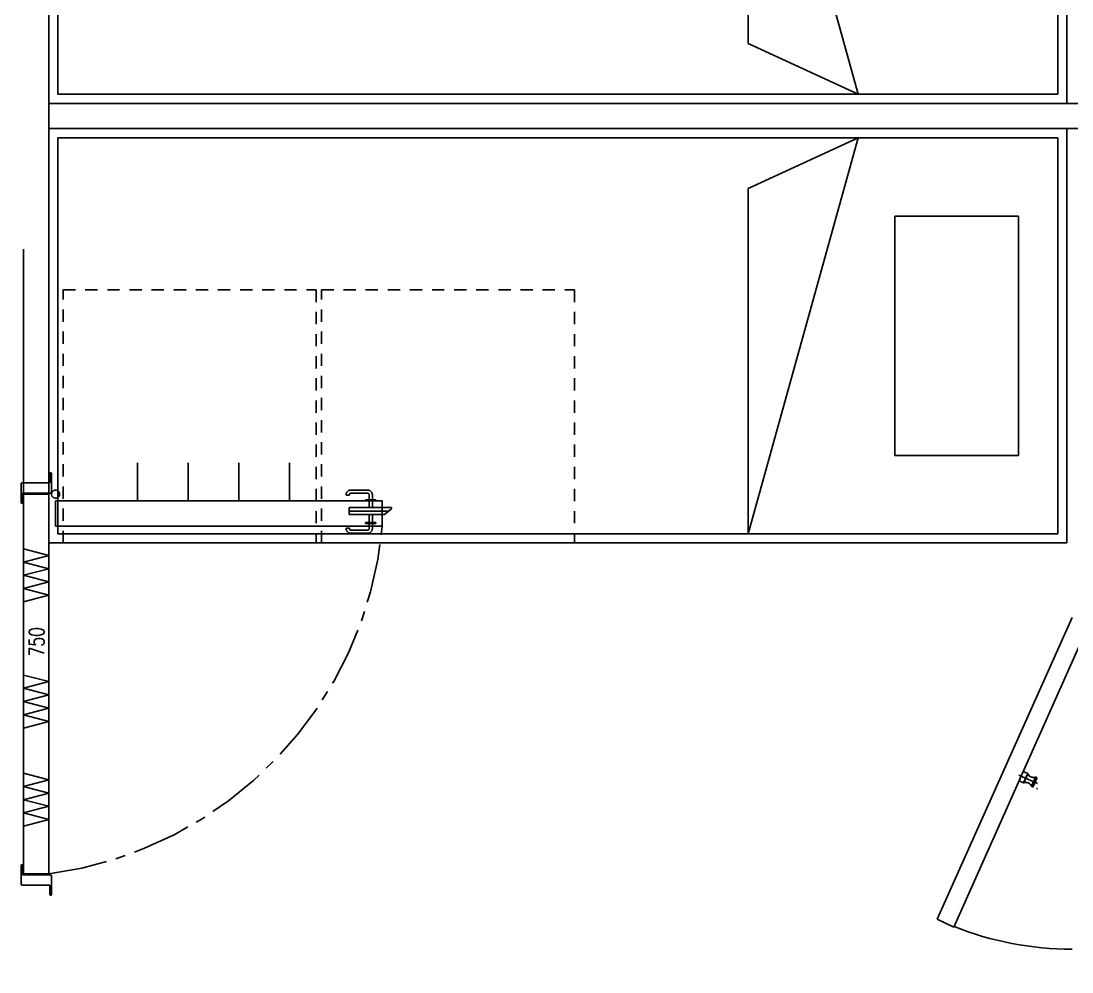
# Model space of a CAD drawing. Header units: millimetres. Extents: x 1638 to 3309, y -435 to 1865.
# Drawn here: x 2295.02 to 2305.71, y -215.03 to -205.36 of the extents above; entities that cross this region are included whole.
import ezdxf

# ---------------------------------------------------------------- set-up
doc = ezdxf.new("R2010")
doc.units = ezdxf.units.MM
for name, pattern in [('CENTER2', [1.125, 0.75, -0.125, 0.125, -0.125]), ('HIDDEN', [9.525, 6.35, -3.175]), ('HIDDEN2', [0.1875, 0.125, -0.0625])]:
    doc.linetypes.add(name, pattern=pattern)
doc.layers.add('ballast', color=1, linetype='HIDDEN', lineweight=25)
for name, color, linetype in [('DIVISION', 42, 'Continuous'), ('Furniture', 122, 'Continuous'), ('PANEL', 7, 'Continuous')]:
    doc.layers.add(name, color=color, linetype=linetype)
doc.styles.add('ROMANS', font='ROMANS.SHX')

# ---------------------------------------------------------------- blocks, each defined once
blk = doc.blocks.new('EXISTING BALLAST SYSTEM')
at = {"color": 8}
for p, q in [((2295.05, -188.632), (2295.05, -230.323)), ((2295.307, -188.632), (2295.307, -230.323)), ((2306.099, -206.198), (2295.307, -206.198)), ((2306.099, -206.455), (2295.307, -206.455)), ((2295.318, -210.058), (2295.318, -209.963)), ((2295.333, -209.963), (2295.333, -210.151)), ((2295.024, -210.257), (2295.024, -210.069)), ((2295.034, -210.058), (2295.179, -210.058)), ((2295.179, -210.058), (2295.318, -210.058)), ((2298.551, -210.132), (2298.377, -210.132)), ((2295.179, -210.161), (2295.039, -210.161)), ((2295.039, -210.161), (2295.039, -210.257)), ((2295.05, -214.035), (2295.05, -210.172)), ((2295.05, -210.172), (2295.307, -210.172)), ((2295.323, -210.161), (2295.179, -210.161)), ((2295.307, -210.172), (2295.307, -214.035)), ((2295.375, -210.242), (2298.698, -210.242)), ((2295.375, -210.499), (2295.375, -210.242)), ((2298.332, -210.177), (2298.332, -210.184)), ((2298.332, -210.184), (2298.364, -210.184)), ((2298.364, -210.184), (2298.364, -210.177)), ((2298.377, -210.164), (2298.551, -210.164)), ((2298.529, -210.242), (2298.529, -210.23)), ((2298.529, -210.23), (2298.633, -210.23)), ((2298.633, -210.242), (2298.529, -210.242)), ((2298.565, -210.177), (2298.565, -210.23)), ((2298.565, -210.242), (2298.565, -210.309)), ((2298.597, -210.23), (2298.597, -210.177)), ((2298.597, -210.309), (2298.597, -210.242)), ((2298.633, -210.23), (2298.633, -210.242)), ((2298.698, -210.242), (2298.698, -210.499)), ((2298.791, -210.309), (2298.36, -210.309)), ((2298.36, -210.309), (2298.36, -210.381)), ((2298.763, -210.345), (2298.36, -210.345)), ((2298.791, -210.321), (2298.721, -210.381)), ((2298.791, -210.309), (2298.791, -210.321)), ((2298.721, -210.381), (2298.36, -210.381)), ((2298.565, -210.461), (2298.565, -210.381)), ((2298.597, -210.381), (2298.597, -210.461)), ((2298.698, -210.499), (2295.375, -210.499)), ((2298.332, -210.525), (2298.332, -210.518)), ((2298.332, -210.518), (2298.364, -210.518)), ((2298.364, -210.518), (2298.364, -210.525)), ((2298.377, -210.538), (2298.551, -210.538)), ((2298.633, -210.461), (2298.529, -210.461)), ((2298.529, -210.461), (2298.529, -210.472)), ((2298.529, -210.472), (2298.633, -210.472)), ((2298.565, -210.525), (2298.565, -210.472)), ((2298.597, -210.472), (2298.597, -210.525)), ((2298.633, -210.472), (2298.633, -210.461)), ((2298.551, -210.57), (2298.377, -210.57)), ((2295.05, -210.728), (2295.307, -210.796)), ((2295.307, -210.796), (2295.05, -210.863)), ((2295.05, -210.863), (2295.307, -210.931)), ((2295.307, -210.931), (2295.05, -210.998)), ((2295.05, -210.998), (2295.307, -211.066)), ((2295.307, -211.066), (2295.05, -211.133)), ((2295.05, -211.133), (2295.307, -211.201)), ((2295.307, -211.201), (2295.05, -211.268)), ((2305.713, -211.426), (2304.341, -214.496)), ((2305.882, -211.505), (2304.51, -214.575)), ((2295.05, -212.012), (2295.307, -212.079)), ((2295.307, -212.079), (2295.05, -212.147)), ((2295.05, -212.147), (2295.307, -212.214)), ((2295.307, -212.214), (2295.05, -212.282)), ((2295.05, -212.282), (2295.307, -212.349)), ((2295.307, -212.349), (2295.05, -212.417)), ((2295.05, -212.417), (2295.307, -212.484)), ((2295.307, -212.484), (2295.05, -212.552)), ((2295.05, -213.01), (2295.307, -213.077)), ((2305.217, -212.993), (2305.175, -213.087)), ((2305.262, -213.013), (2305.217, -212.993)), ((2305.262, -213.013), (2305.22, -213.107)), ((2305.265, -213.016), (2305.224, -213.108)), ((2295.307, -213.077), (2295.05, -213.145)), ((2305.173, -213.03), (2305.361, -213.114)), ((2305.175, -213.087), (2305.22, -213.107)), ((2305.342, -213.05), (2305.302, -213.142)), ((2305.346, -213.051), (2305.304, -213.145)), ((2305.354, -213.054), (2305.312, -213.148)), ((2305.318, -213.145), (2305.356, -213.061)), ((2305.354, -213.054), (2305.346, -213.051)), ((2295.05, -213.145), (2295.307, -213.212)), ((2295.307, -213.212), (2295.05, -213.28)), ((2305.312, -213.148), (2305.304, -213.145)), ((2295.05, -213.28), (2295.307, -213.347)), ((2295.307, -213.347), (2295.05, -213.415)), ((2295.05, -213.415), (2295.307, -213.482)), ((2295.307, -213.482), (2295.05, -213.55)), ((2295.024, -213.95), (2295.024, -214.138)), ((2295.039, -214.045), (2295.039, -213.95)), ((2295.179, -214.045), (2295.039, -214.045)), ((2295.307, -214.035), (2295.05, -214.035)), ((2295.323, -214.045), (2295.179, -214.045)), ((2295.333, -214.244), (2295.333, -214.056)), ((2295.034, -214.148), (2295.179, -214.148)), ((2295.179, -214.148), (2295.318, -214.148)), ((2295.318, -214.148), (2295.318, -214.244)), ((2304.341, -214.496), (2304.51, -214.575))]:
    blk.add_line(p, q, dxfattribs=at)
blk.add_circle((2295.376, -210.173), 0.0412, dxfattribs=at)
for centre, radius, start, end in [((2295.325, -209.963), 0.00773, 0, 180), ((2295.034, -210.069), 0.0103, 90, 180), ((2298.377, -210.177), 0.0455, 90, 180), ((2298.551, -210.177), 0.0455, 0, 90), ((2295.323, -210.151), 0.0103, 270, 360), ((2298.377, -210.177), 0.0134, 90, 180), ((2298.551, -210.177), 0.0134, 0, 90), ((2295.032, -210.257), 0.00773, 180, 0), ((2298.377, -210.525), 0.0455, 180, 270), ((2298.377, -210.525), 0.0134, 180, 270), ((2298.551, -210.525), 0.0455, 270, 360), ((2298.551, -210.525), 0.0134, 270, 360), ((2295.032, -213.95), 0.00773, 0, 180), ((2295.323, -214.056), 0.0103, 0, 90), ((2295.034, -214.138), 0.0103, 180, 270), ((2295.325, -214.244), 0.00773, 180, 0), ((2305.713, -211.555), 3.245, 248.2988, 270)]:
    blk.add_arc(centre, radius, start, end, dxfattribs=at)
at = {"color": 8, "linetype": 'CENTER2', "ltscale": 0.8}
blk.add_arc((2294.785, -210.14), 3.93, 277.6445, 354.758, dxfattribs=at)
at = {"color": 8}
for centre, major_axis, start_param, end_param in [((2305.26, -213.018), (-0.00364, -0.00364), 2.758921, 3.508111), ((2305.322, -212.992), (0.044, -0.044), 4.329717, 5.828098), ((2305.222, -213.103), (0.00364, -0.00364), 5.078908, 5.828098), ((2305.244, -213.166), (-0.044, -0.044), 2.758921, 4.257302), ((2305.344, -213.055), (-0.00364, -0.00364), 3.508111, 4.257302), ((2305.306, -213.14), (-0.00364, -0.00364), 5.900513, 6.649704), ((2305.314, -213.143), (0.00364, -0.00364), 5.078908, 6.649704)]:
    blk.add_ellipse(centre, major_axis=major_axis, ratio=1, start_param=start_param, end_param=end_param, dxfattribs=at)
at = {"color": 8, "extrusion": (0, 0, -1)}
blk.add_ellipse((2305.352, -213.168), major_axis=(0.00364, 0.00364), ratio=1, start_param=0.366519, end_param=1.937315, dxfattribs=at)
at = {"layer": 'DIVISION', "color": 8, "linetype": 'Continuous'}
blk.add_line((2295.307, -206.455), (2295.307, -206.198), dxfattribs=at)
at = {"layer": 'Furniture', "color": 8}
for p, q in [((2295.307, -206.198), (2295.307, -201.984)), ((2305.661, -201.984), (2305.661, -206.198)), ((2295.4, -206.105), (2295.4, -202.077)), ((2303.538, -206.105), (2302.418, -202.077)), ((2302.418, -202.077), (2302.418, -205.59)), ((2305.568, -202.077), (2305.568, -206.105)), ((2302.418, -205.59), (2303.538, -206.105)), ((2305.568, -206.105), (2295.4, -206.105)), ((2305.661, -206.198), (2295.307, -206.198)), ((2305.661, -206.455), (2295.307, -206.455)), ((2295.307, -206.455), (2295.307, -210.669)), ((2305.661, -210.669), (2305.661, -206.455)), ((2305.568, -206.548), (2295.4, -206.548)), ((2295.4, -206.548), (2295.4, -210.576)), ((2302.418, -207.063), (2303.538, -206.548)), ((2303.538, -206.548), (2302.418, -210.576)), ((2305.568, -210.576), (2305.568, -206.548)), ((2302.418, -210.576), (2302.418, -207.063)), ((2305.169, -207.344), (2303.911, -207.344)), ((2303.911, -207.344), (2303.911, -209.781)), ((2305.169, -209.781), (2305.169, -207.344)), ((2303.911, -209.781), (2305.169, -209.781)), ((2305.169, -209.781), (2305.169, -209.781)), ((2296.209, -210.242), (2296.209, -209.855)), ((2296.724, -210.242), (2296.724, -209.855)), ((2297.239, -210.242), (2297.239, -209.855)), ((2297.754, -210.242), (2297.754, -209.855)), ((2295.307, -210.669), (2305.661, -210.669)), ((2295.4, -210.576), (2305.568, -210.576))]:
    blk.add_line(p, q, dxfattribs=at)
at = {"layer": 'Furniture', "color": 8, "linetype": 'HIDDEN2'}
for p, q in [((2295.452, -210.669), (2295.452, -208.094)), ((2295.452, -208.094), (2298.027, -208.094)), ((2298.027, -208.094), (2298.027, -210.669)), ((2298.079, -210.669), (2298.079, -208.094)), ((2298.079, -208.094), (2300.654, -208.094)), ((2300.654, -208.094), (2300.654, -210.669))]:
    blk.add_line(p, q, dxfattribs=at)
at = {"layer": 'PANEL', "color": 8, "style": 'ROMANS', "width": 0.75}
blk.add_text('750', height=0.1545, rotation=90, dxfattribs=at).set_placement((2295.26, -211.823))

msp = doc.modelspace()

# ---------------------------------------------------------------- block references
at = {"layer": 'ballast'}
msp.add_blockref('EXISTING BALLAST SYSTEM', (0, 0), dxfattribs=at)

doc.saveas('drawing.dxf')
